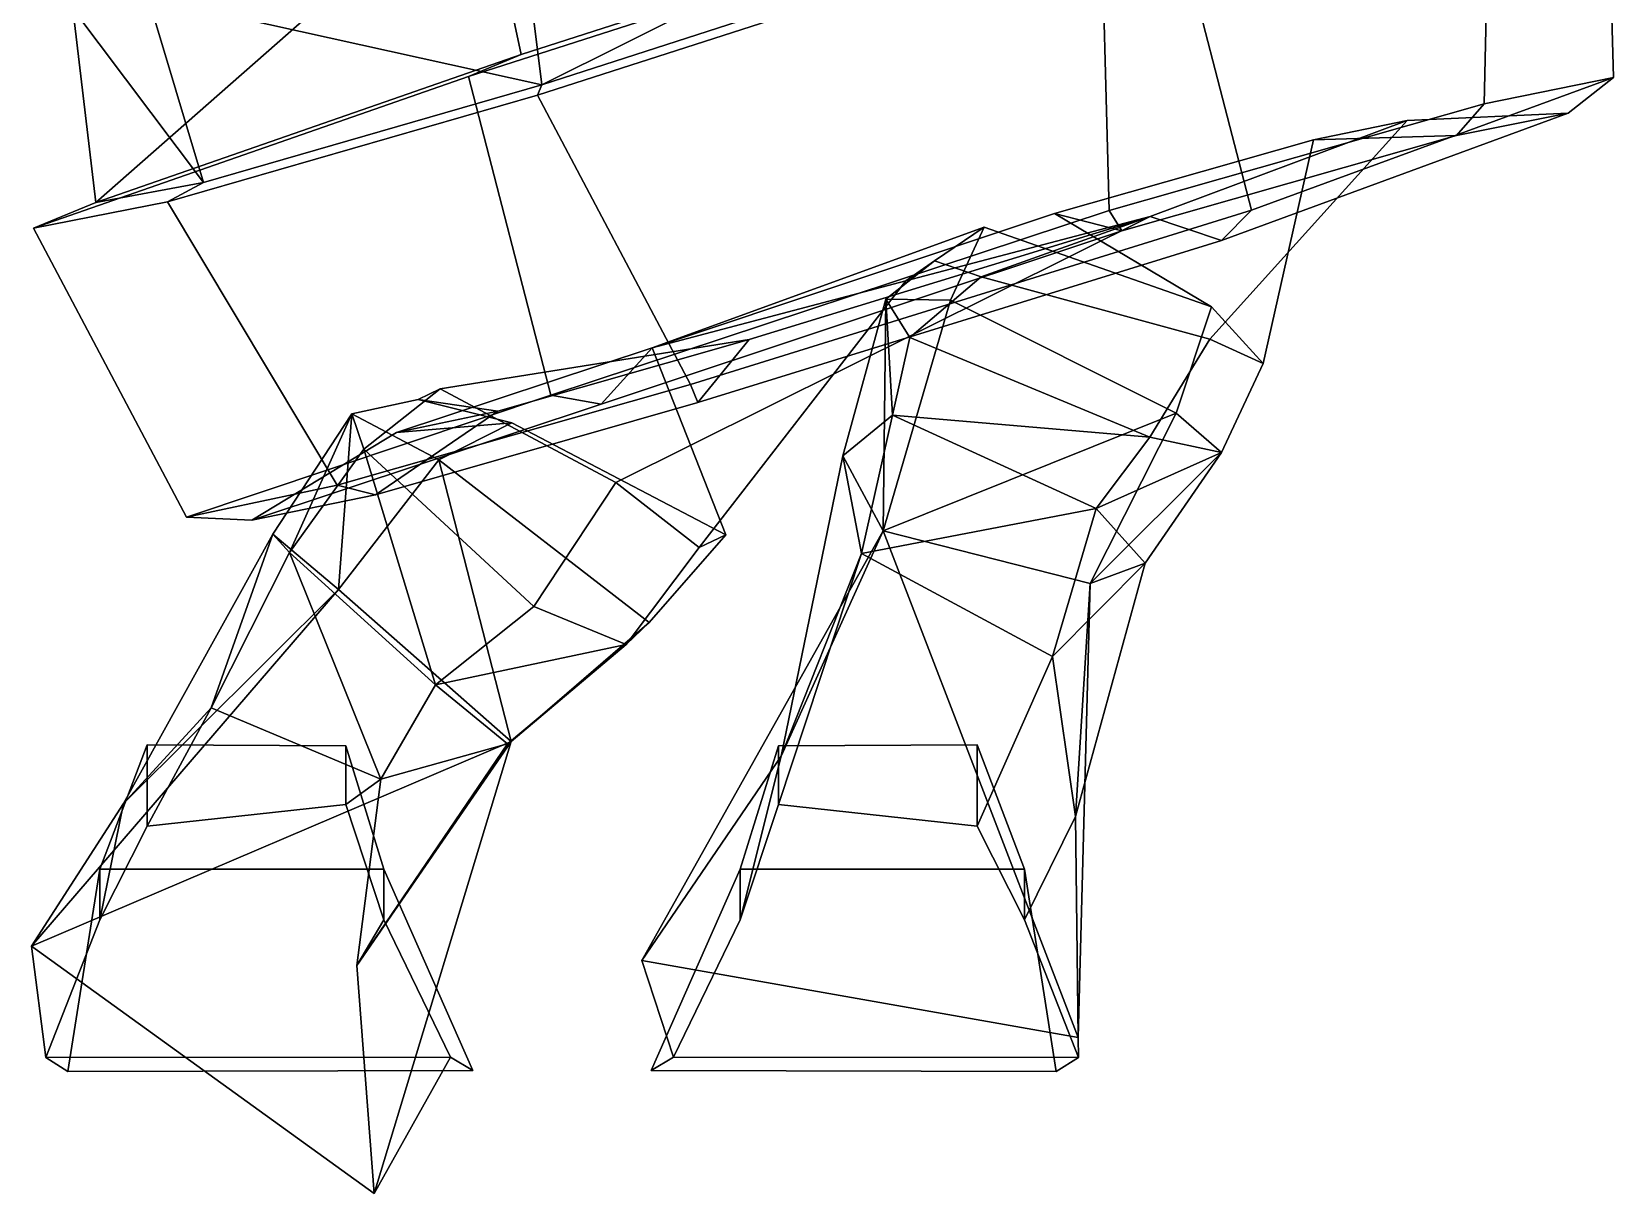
# Model space of a CAD drawing. Extents: x -189 to 178, y -173 to 372.
# Drawn here: x -89.9 to 172.5, y -173.2 to 19.5 of the extents above; entities that cross this region are included whole.
import ezdxf

# ---------------------------------------------------------------- set-up
doc = ezdxf.new("R2010")
doc.units = 0

msp = doc.modelspace()

# ---------------------------------------------------------------- linework, layer by layer
for points in [[(112.525757, -10.129318, 84.950874), (172.549362, 11.916183, 9.584694), (171.026718, 67.806122, 8.826913), (98.838074, 42.722122, 91.444664)], [(171.026718, 67.806122, 8.826913), (172.549362, 11.916183, 9.584694), (151.092026, 7.542847, -74.322922), (152.358444, 64.360229, -76.750099)], [(151.092026, 7.542847, -74.322922), (88.885239, -10.135147, -142.444412), (87.362579, 45.754776, -143.202179), (152.358444, 64.360229, -76.750099)], [(-5.248589, 10.694778, 104.55957), (93.498718, 59.919434, 92.078224), (-9.230877, 42.778214, 117.573952)], [(-5.248589, 10.694778, 104.55957), (92.633934, 42.30423, 80.847191), (93.498718, 59.919434, 92.078224)], [(-79.287643, -8.819687, -29.979458), (-83.103523, 23.307617, -16.662693), (-15.437064, 47.296829, -96.934273)], [(-79.287643, -8.819687, -29.979458), (-15.437064, 47.296829, -96.934273), (-8.717927, 15.733276, -106.792801)], [(87.629089, 46.684616, -129.887222), (-8.717927, 15.733276, -106.792801), (-15.437064, 47.296829, -96.934273)], [(87.362579, 45.754776, -143.202179), (-17.410755, 12.084885, -119.891266), (-8.717927, 15.733276, -106.792801), (87.629089, 46.684616, -129.887222)], [(88.885239, -10.135147, -142.444412), (-3.767387, -40.780685, -126.369576), (-17.410755, 12.084885, -119.891266), (87.362579, 45.754776, -143.202179)], [(-5.248589, 10.694778, 104.55957), (-9.230877, 42.778214, 117.573952), (-70.591911, 25.205505, 55.109509)], [(112.525757, -10.129318, 84.950874), (98.838074, 42.722122, 91.444664), (-5.9578, 8.95401, 114.760727), (19.414824, -39.005173, 101.243149)], [(98.838074, 42.722122, 91.444664), (92.633934, 42.30423, 80.847191), (-5.248589, 10.694778, 104.55957), (-5.9578, 8.95401, 114.760727)], [(-61.391964, -5.490646, 51.153576), (-70.591911, 25.205505, 55.109509), (-83.103523, 23.307617, -16.662693)], [(-5.248589, 10.694778, 104.55957), (-70.591911, 25.205505, 55.109509), (-61.391964, -5.490646, 51.153576)], [(-61.391964, -5.490646, 51.153576), (-83.103523, 23.307617, -16.662693), (-79.287643, -8.819687, -29.979458)], [(-89.621933, -13.097336, -37.268372), (-79.287643, -8.819687, -29.979458), (-8.717927, 15.733276, -106.792801), (-17.410755, 12.084885, -119.891266)], [(-64.249306, -61.056519, -50.78595), (-89.621933, -13.097336, -37.268372), (-17.410755, 12.084885, -119.891266), (-3.767387, -40.780685, -126.369576)], [(-67.391777, -8.712631, 54.781067), (-5.9578, 8.95401, 114.760727), (-5.248589, 10.694778, 104.55957), (-61.391964, -5.490646, 51.153576)], [(112.525757, -10.129318, 84.950874), (107.511963, -15.143402, 73.788681), (165.027359, 5.971344, 4.456785), (172.549362, 11.916183, 9.584694)], [(172.549362, 11.916183, 9.584694), (165.027359, 5.971344, 4.456785), (146.507828, 2.296875, -71.46891), (151.092026, 7.542847, -74.322922)], [(-5.9578, 8.95401, 114.760727), (-67.391777, -8.712631, 54.781067), (-39.23008, -55.74437, 39.59409), (19.414824, -39.005173, 101.243149)], [(151.092026, 7.542847, -74.322922), (146.507828, 2.296875, -71.46891), (90.988297, -13.543106, -130.082245), (88.885239, -10.135147, -142.444412)], [(107.511963, -15.143402, 73.788681), (95.658287, -11.166519, 56.194031), (138.321655, 4.758682, 2.336224), (165.027359, 5.971344, 4.456785)], [(165.027359, 5.971344, 4.456785), (138.321655, 4.758682, 2.336224), (122.811295, 1.574051, -57.497208), (146.507828, 2.296875, -71.46891)], [(95.658287, -11.166519, 56.194031), (67.647072, -21.14241, 15.495225), (105.568237, -31.514091, -8.403442), (138.321655, 4.758682, 2.336224)], [(138.321655, 4.758682, 2.336224), (105.568237, -31.514091, -8.403442), (114.419075, -35.534195, -47.813805), (122.811295, 1.574051, -57.497208)], [(146.507828, 2.296875, -71.46891), (122.811295, 1.574051, -57.497208), (79.817329, -10.661301, -103.974083), (90.988297, -13.543106, -130.082245)], [(122.811295, 1.574051, -57.497208), (114.419075, -35.534195, -47.813805), (105.88102, -26.154747, -86.745865), (79.817329, -10.661301, -103.974083)], [(-89.621933, -13.097336, -37.268372), (-67.391777, -8.712631, 54.781067), (-61.391964, -5.490646, 51.153576), (-79.287643, -8.819687, -29.979458)], [(-39.23008, -55.74437, 39.59409), (-67.391777, -8.712631, 54.781067), (-89.621933, -13.097336, -37.268372), (-64.249306, -61.056519, -50.78595)], [(88.885239, -10.135147, -142.444412), (90.988297, -13.543106, -130.082245), (4.597672, -42.268509, -113.220573), (-3.767387, -40.780685, -126.369576)], [(112.525757, -10.129318, 84.950874), (19.414824, -39.005173, 101.243149), (20.647404, -42.038872, 90.875191), (107.511963, -15.143402, 73.788681)], [(95.658287, -11.166519, 56.194031), (29.125643, -31.551933, 67.695335), (-22.123169, -39.771729, 42.075081), (7.017947, -55.308296, 65.658623)], [(90.988297, -13.543106, -130.082245), (79.817329, -10.661301, -103.974083), (13.026454, -32.94577, -93.959236), (4.597672, -42.268509, -113.220573)], [(55.153946, -21.842239, -17.407864), (95.658287, -11.166519, 56.194031), (7.017947, -55.308296, 65.658623), (20.824326, -66.092224, 8.589179)], [(79.817329, -10.661301, -103.974083), (105.88102, -26.154747, -86.745865), (68.128281, -12.897263, -105.03157), (13.026454, -32.94577, -93.959236)], [(59.911434, -18.514206, -43.770813), (55.153946, -21.842239, -17.407864), (13.026454, -32.94577, -93.959236), (68.128281, -12.897263, -105.03157)], [(107.511963, -15.143402, 73.788681), (20.647404, -42.038872, 90.875191), (29.125643, -31.551933, 67.695335), (95.658287, -11.166519, 56.194031)], [(51.837585, -24.88063, -51.27721), (59.911434, -18.514206, -43.770813), (68.128281, -12.897263, -105.03157), (62.573029, -25.060349, -77.98246)], [(59.911434, -18.514206, -43.770813), (67.647072, -21.14241, 15.495225), (95.658287, -11.166519, 56.194031), (55.153946, -21.842239, -17.407864)], [(100.026726, -43.783211, -67.048454), (62.573029, -25.060349, -77.98246), (68.128281, -12.897263, -105.03157), (105.88102, -26.154747, -86.745865)], [(55.787834, -31.212311, -25.05892), (67.647072, -21.14241, 15.495225), (59.911434, -18.514206, -43.770813), (51.837585, -24.88063, -51.27721)], [(13.026454, -32.94577, -93.959236), (55.153946, -21.842239, -17.407864), (20.824326, -66.092224, 8.589179), (25.287735, -63.95787, -50.500515)], [(55.787834, -31.212311, -25.05892), (95.616348, -47.781998, -32.648148), (105.568237, -31.514091, -8.403442), (67.647072, -21.14241, 15.495225)], [(52.930904, -44.104904, -21.257223), (51.837585, -24.88063, -51.27721), (44.682598, -50.850868, -40.71487)], [(44.682598, -50.850868, -40.71487), (51.837585, -24.88063, -51.27721), (51.385296, -63.32869, -60.8522)], [(51.385296, -63.32869, -60.8522), (51.837585, -24.88063, -51.27721), (62.573029, -25.060349, -77.98246)], [(51.385296, -63.32869, -60.8522), (62.573029, -25.060349, -77.98246), (100.026726, -43.783211, -67.048454)], [(52.930904, -44.104904, -21.257223), (55.787834, -31.212311, -25.05892), (51.837585, -24.88063, -51.27721)], [(107.50367, -50.301727, -48.86797), (100.026726, -43.783211, -67.048454), (105.88102, -26.154747, -86.745865), (114.419075, -35.534195, -47.813805)], [(52.930904, -44.104904, -21.257223), (95.616348, -47.781998, -32.648148), (55.787834, -31.212311, -25.05892)], [(-53.391651, -61.553329, -43.663837), (4.597672, -42.268509, -113.220573), (13.026454, -32.94577, -93.959236), (-29.378677, -46.971909, -38.614971)], [(20.647404, -42.038872, 90.875191), (-32.871059, -57.35144, 35.898056), (-12.587646, -43.449738, 23.545626), (29.125643, -31.551933, 67.695335)], [(-29.378677, -46.971909, -38.614971), (13.026454, -32.94577, -93.959236), (25.287735, -63.95787, -50.500515), (-10.247811, -45.393951, -33.428356)], [(29.125643, -31.551933, 67.695335), (-12.587646, -43.449738, 23.545626), (-25.762039, -41.52977, 3.899052), (-22.123169, -39.771729, 42.075081)], [(95.616348, -47.781998, -32.648148), (107.50367, -50.301727, -48.86797), (114.419075, -35.534195, -47.813805), (105.568237, -31.514091, -8.403442)], [(19.414824, -39.005173, 101.243149), (-39.23008, -55.74437, 39.59409), (-32.871059, -57.35144, 35.898056), (20.647404, -42.038872, 90.875191)], [(-64.249306, -61.056519, -50.78595), (-3.767387, -40.780685, -126.369576), (4.597672, -42.268509, -113.220573), (-53.391651, -61.553329, -43.663837)], [(-34.823978, -49.7715, 12.694453), (-22.123169, -39.771729, 42.075081), (-25.762039, -41.52977, 3.899052), (-36.764565, -43.902657, -6.114326)], [(-36.764565, -43.902657, -6.114326), (-25.762039, -41.52977, 3.899052), (-10.247811, -45.393951, -33.428356), (-22.359098, -51.504074, -20.315849)], [(-6.60226, -75.876099, 32.830093), (7.017947, -55.308296, 65.658623), (-22.123169, -39.771729, 42.075081), (-34.823978, -49.7715, 12.694453)], [(-12.587646, -43.449738, 23.545626), (-29.378677, -46.971909, -38.614971), (-10.247811, -45.393951, -33.428356), (-25.762039, -41.52977, 3.899052)], [(-32.871059, -57.35144, 35.898056), (-53.391651, -61.553329, -43.663837), (-29.378677, -46.971909, -38.614971), (-12.587646, -43.449738, 23.545626)], [(-47.153351, -66.887962, 21.182964), (-36.764565, -43.902657, -6.114326), (-49.893532, -63.888977, 3.863477)], [(-49.893532, -63.888977, 3.863477), (-36.764565, -43.902657, -6.114326), (-39.013252, -73.015739, -9.643117)], [(-47.153351, -66.887962, 21.182964), (-34.823978, -49.7715, 12.694453), (-36.764565, -43.902657, -6.114326)], [(-39.013252, -73.015739, -9.643117), (-36.764565, -43.902657, -6.114326), (-22.359098, -51.504074, -20.315849)], [(47.808361, -67.05735, -12.245248), (52.930904, -44.104904, -21.257223), (44.682598, -50.850868, -40.71487)], [(47.808361, -67.05735, -12.245248), (86.726936, -59.578995, -27.83271), (52.930904, -44.104904, -21.257223)], [(85.72229, -72.074448, -53.569447), (51.385296, -63.32869, -60.8522), (100.026726, -43.783211, -67.048454)], [(52.930904, -44.104904, -21.257223), (86.726936, -59.578995, -27.83271), (95.616348, -47.781998, -32.648148)], [(85.72229, -72.074448, -53.569447), (100.026726, -43.783211, -67.048454), (107.50367, -50.301727, -48.86797)], [(-22.359098, -51.504074, -20.315849), (-10.247811, -45.393951, -33.428356), (25.287735, -63.95787, -50.500515), (12.574478, -78.54158, -17.954992)], [(-22.888193, -88.863441, 39.01667), (-34.823978, -49.7715, 12.694453), (-47.153351, -66.887962, 21.182964)], [(-22.888193, -88.863441, 39.01667), (-6.60226, -75.876099, 32.830093), (-34.823978, -49.7715, 12.694453)], [(86.726936, -59.578995, -27.83271), (107.50367, -50.301727, -48.86797), (95.616348, -47.781998, -32.648148)], [(-39.013252, -73.015739, -9.643117), (-22.359098, -51.504074, -20.315849), (-10.364966, -98.290787, -8.40807)], [(-10.364966, -98.290787, -8.40807), (-22.359098, -51.504074, -20.315849), (12.574478, -78.54158, -17.954992)], [(34.456734, -100.684212, -15.925665), (47.808361, -67.05735, -12.245248), (44.682598, -50.850868, -40.71487)], [(34.456734, -100.684212, -15.925665), (44.682598, -50.850868, -40.71487), (51.385296, -63.32869, -60.8522)], [(94.839905, -68.680725, -40.194199), (85.72229, -72.074448, -53.569447), (107.50367, -50.301727, -48.86797)], [(86.726936, -59.578995, -27.83271), (94.839905, -68.680725, -40.194199), (107.50367, -50.301727, -48.86797)], [(-39.23008, -55.74437, 39.59409), (-64.249306, -61.056519, -50.78595), (-53.391651, -61.553329, -43.663837), (-32.871059, -57.35144, 35.898056)], [(-6.60226, -75.876099, 32.830093), (8.725972, -82.180733, 10.089817), (20.824326, -66.092224, 8.589179), (7.017947, -55.308296, 65.658623)], [(79.492447, -84.144661, -16.471746), (86.726936, -59.578995, -27.83271), (47.808361, -67.05735, -12.245248)], [(79.492447, -84.144661, -16.471746), (94.839905, -68.680725, -40.194199), (86.726936, -59.578995, -27.83271)], [(-74.695313, -108.52858, -11.562413), (-60.108711, -92.670464, 6.710095), (-49.893532, -63.888977, 3.863477)], [(-74.695313, -108.52858, -11.562413), (-49.893532, -63.888977, 3.863477), (-39.013252, -73.015739, -9.643117)], [(-60.108711, -92.670464, 6.710095), (-47.153351, -66.887962, 21.182964), (-49.893532, -63.888977, 3.863477)], [(8.725972, -82.180733, 10.089817), (12.574478, -78.54158, -17.954992), (25.287735, -63.95787, -50.500515), (20.824326, -66.092224, 8.589179)], [(11.34682, -134.575012, -19.727774), (34.456734, -100.684212, -15.925665), (51.385296, -63.32869, -60.8522)], [(11.34682, -134.575012, -19.727774), (51.385296, -63.32869, -60.8522), (83.736183, -147.357086, -20.22821)], [(83.736183, -147.357086, -20.22821), (51.385296, -63.32869, -60.8522), (85.72229, -72.074448, -53.569447)], [(-60.108711, -92.670464, 6.710095), (-31.954609, -104.507866, 23.292805), (-47.153351, -66.887962, 21.182964)], [(-31.954609, -104.507866, 23.292805), (-22.888193, -88.863441, 39.01667), (-47.153351, -66.887962, 21.182964)], [(34.456734, -100.684212, -15.925665), (27.673773, -127.827744, 43.725594), (33.987896, -108.736435, 35.947453), (47.808361, -67.05735, -12.245248)], [(47.808361, -67.05735, -12.245248), (33.987896, -108.736435, 35.947453), (66.977409, -112.334427, 35.947453), (79.492447, -84.144661, -16.471746)], [(83.290825, -110.689819, -16.724937), (94.839905, -68.680725, -40.194199), (79.492447, -84.144661, -16.471746)], [(83.290825, -110.689819, -16.724937), (85.72229, -72.074448, -53.569447), (94.839905, -68.680725, -40.194199)], [(-89.924759, -132.214066, -38.822632), (-74.695313, -108.52858, -11.562413), (-39.013252, -73.015739, -9.643117)], [(-89.924759, -132.214066, -38.822632), (-39.013252, -73.015739, -9.643117), (-10.364966, -98.290787, -8.40807)], [(83.736183, -147.357086, -20.22821), (85.72229, -72.074448, -53.569447), (83.290825, -110.689819, -16.724937)], [(-22.888193, -88.863441, 39.01667), (8.725972, -82.180733, 10.089817), (-6.60226, -75.876099, 32.830093)], [(-10.364966, -98.290787, -8.40807), (12.574478, -78.54158, -17.954992), (8.725972, -82.180733, 10.089817)], [(-22.888193, -88.863441, 39.01667), (-10.940387, -98.673279, 17.901264), (8.725972, -82.180733, 10.089817)], [(-10.940387, -98.673279, 17.901264), (-10.364966, -98.290787, -8.40807), (8.725972, -82.180733, 10.089817)], [(83.290825, -110.689819, -16.724937), (79.492447, -84.144661, -16.471746), (66.977409, -112.334427, 35.947453), (74.813721, -127.827744, 43.725594)], [(-31.954609, -104.507866, 23.292805), (-10.940387, -98.673279, 17.901264), (-22.888193, -88.863441, 39.01667)], [(-74.695313, -108.52858, -11.562413), (-78.613716, -127.827744, 43.725594), (-70.777412, -112.334427, 35.947453), (-60.108711, -92.670464, 6.710095)], [(-31.954609, -104.507866, 23.292805), (-60.108711, -92.670464, 6.710095), (-70.777412, -112.334427, 35.947453), (-37.787899, -108.736435, 35.947453)], [(-33.082909, -173.239075, -25.328623), (-89.924759, -132.214066, -38.822632), (-10.364966, -98.290787, -8.40807)], [(-31.473774, -119.444244, 102.617195), (-37.787899, -98.998032, 87.801697), (-70.777412, -98.812729, 87.801697), (-78.613716, -119.444244, 102.617195)], [(-78.613716, -119.444244, 102.617195), (-70.777412, -98.812729, 87.801697), (-70.777412, -112.334427, 35.947453), (-78.613716, -127.827744, 43.725594)], [(-37.787899, -98.998032, 87.801697), (-37.787899, -108.736435, 35.947453), (-70.777412, -112.334427, 35.947453), (-70.777412, -98.812729, 87.801697)], [(-31.473774, -119.444244, 102.617195), (-31.473774, -127.827744, 43.725594), (-37.787899, -108.736435, 35.947453), (-37.787899, -98.998032, 87.801697)], [(-33.082909, -173.239075, -25.328623), (-10.364966, -98.290787, -8.40807), (-35.945724, -135.458115, -1.189818)], [(-35.945724, -135.458115, -1.189818), (-10.364966, -98.290787, -8.40807), (-10.940387, -98.673279, 17.901264)], [(-35.945724, -135.458115, -1.189818), (-10.940387, -98.673279, 17.901264), (-31.954609, -104.507866, 23.292805)], [(27.673773, -119.444244, 102.617195), (74.813721, -119.444244, 102.617195), (66.977409, -98.812729, 87.801697), (33.987896, -98.998032, 87.801697)], [(27.673773, -119.444244, 102.617195), (33.987896, -98.998032, 87.801697), (33.987896, -108.736435, 35.947453), (27.673773, -127.827744, 43.725594)], [(33.987896, -98.998032, 87.801697), (66.977409, -98.812729, 87.801697), (66.977409, -112.334427, 35.947453), (33.987896, -108.736435, 35.947453)], [(74.813721, -119.444244, 102.617195), (74.813721, -127.827744, 43.725594), (66.977409, -112.334427, 35.947453), (66.977409, -98.812729, 87.801697)], [(11.34682, -134.575012, -19.727774), (16.610764, -150.61731, 32.613968), (27.673773, -127.827744, 43.725594), (34.456734, -100.684212, -15.925665)], [(-35.945724, -135.458115, -1.189818), (-31.954609, -104.507866, 23.292805), (-37.787899, -108.736435, 35.947453), (-31.473774, -127.827744, 43.725594)], [(-89.924759, -132.214066, -38.822632), (-87.594154, -150.723206, 36.317848), (-78.613716, -127.827744, 43.725594), (-74.695313, -108.52858, -11.562413)], [(83.736183, -147.357086, -20.22821), (83.290825, -110.689819, -16.724937), (74.813721, -127.827744, 43.725594), (83.794151, -150.723206, 36.317848)], [(-83.890282, -153.02951, 102.617195), (-78.613716, -119.444244, 102.617195), (-78.613716, -127.827744, 43.725594), (-87.594154, -150.723206, 36.317848)], [(-16.70689, -152.844193, 102.617195), (-31.473774, -119.444244, 102.617195), (-78.613716, -119.444244, 102.617195), (-83.890282, -153.02951, 102.617195)], [(-16.70689, -152.844193, 102.617195), (-20.410763, -150.61731, 32.613968), (-31.473774, -127.827744, 43.725594), (-31.473774, -119.444244, 102.617195)], [(12.906889, -152.844193, 102.617195), (80.090286, -153.02951, 102.617195), (74.813721, -119.444244, 102.617195), (27.673773, -119.444244, 102.617195)], [(12.906889, -152.844193, 102.617195), (27.673773, -119.444244, 102.617195), (27.673773, -127.827744, 43.725594), (16.610764, -150.61731, 32.613968)], [(80.090286, -153.02951, 102.617195), (83.794151, -150.723206, 36.317848), (74.813721, -127.827744, 43.725594), (74.813721, -119.444244, 102.617195)], [(-33.082909, -173.239075, -25.328623), (-35.945724, -135.458115, -1.189818), (-31.473774, -127.827744, 43.725594), (-20.410763, -150.61731, 32.613968)], [(-89.924759, -132.214066, -38.822632), (-33.082909, -173.239075, -25.328623), (-20.410763, -150.61731, 32.613968), (-87.594154, -150.723206, 36.317848)], [(83.736183, -147.357086, -20.22821), (83.794151, -150.723206, 36.317848), (16.610764, -150.61731, 32.613968), (11.34682, -134.575012, -19.727774)], [(-83.890282, -153.02951, 102.617195), (-87.594154, -150.723206, 36.317848), (-20.410763, -150.61731, 32.613968), (-16.70689, -152.844193, 102.617195)], [(80.090286, -153.02951, 102.617195), (12.906889, -152.844193, 102.617195), (16.610764, -150.61731, 32.613968), (83.794151, -150.723206, 36.317848)]]:
    msp.add_3dface(points)

doc.saveas('drawing.dxf')
